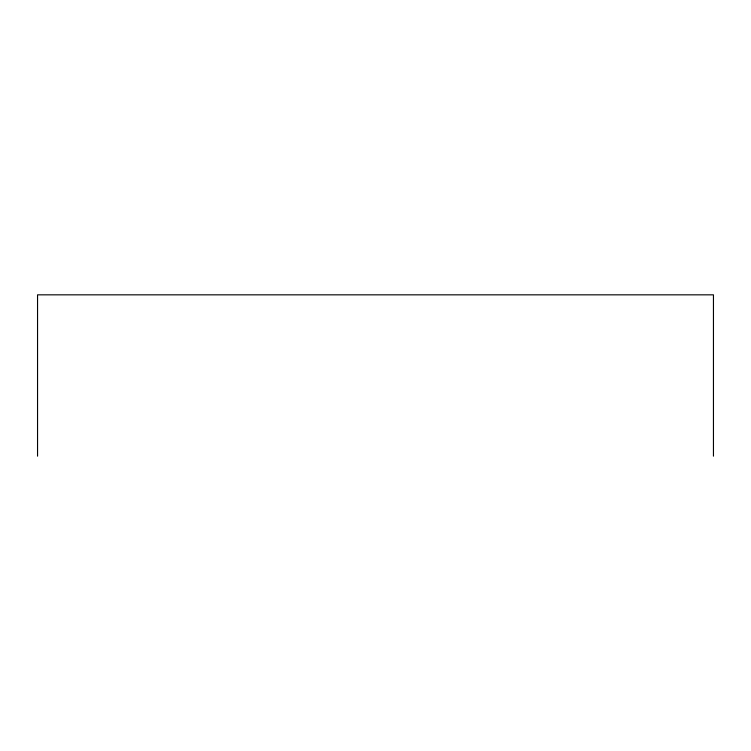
<?xml version="1.0" encoding="UTF-8"?>
<svg xmlns="http://www.w3.org/2000/svg" width="751" height="751" viewBox="0 0 751 751"><rect width="100%" height="100%" fill="white"/><g stroke="black" fill="none" stroke-linecap="round" stroke-linejoin="round"><path stroke-width="1.13" d="M713.45 456.167L713.45 294.833L37.55 294.833L37.55 456.167"/></g></svg>
